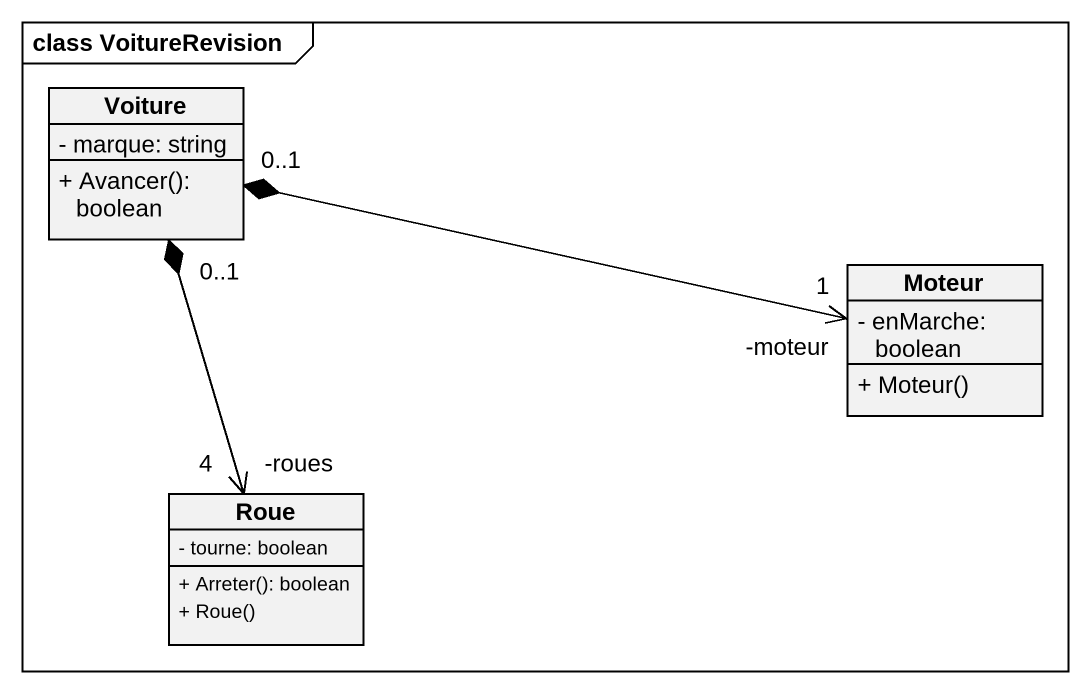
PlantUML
@startuml
mainframe class VoitureRevision
hide circle
hide empty members
skinparam classAttributeIconSize 0
class Voiture {
  - marque: string
  + Avancer(): boolean
}
class Moteur {
  - enMarche: boolean
  + Moteur()
}
class Roue {
  - tourne: boolean
  + Arreter(): boolean
  + Roue()
}
Moteur "-moteur\n1" <-left-* "0..1" Voiture
Roue "-roues\n4" <-up-* "0..1" Voiture
@enduml
